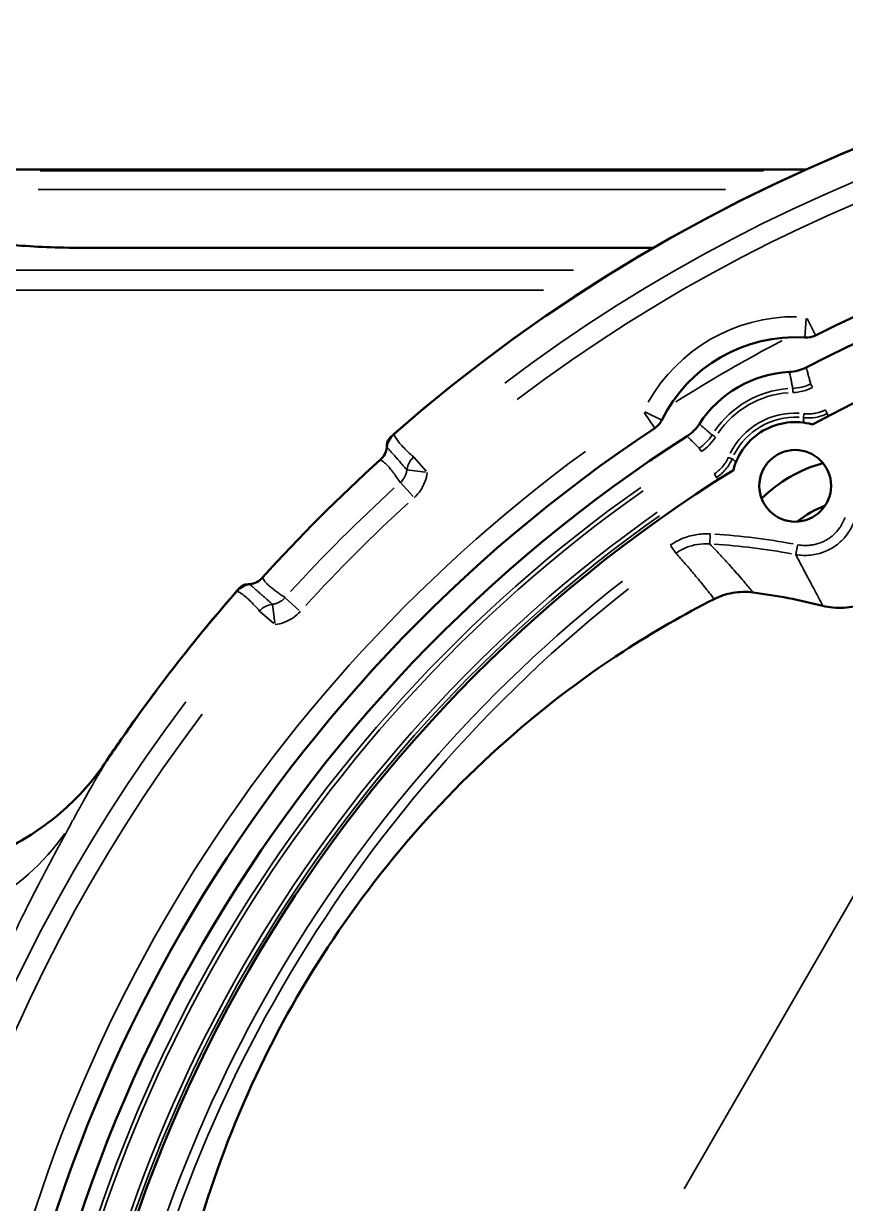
# Model space of a CAD drawing. Header units: millimetres. Extents: x 40 to 2195, y 40 to 1687.
# Drawn here: x 1046.2 to 1086.3, y 1410.8 to 1468.3 of the extents above; entities that cross this region are included whole.
import ezdxf

# ---------------------------------------------------------------- set-up
doc = ezdxf.new("R2010")
doc.units = ezdxf.units.MM
doc.header["$LTSCALE"] = 8
doc.layers.add('Visible (ISO)', color=7, linetype='Continuous', lineweight=50)
doc.layers.add('Visible Narrow (ISO)', color=7, linetype='Continuous', lineweight=35)

msp = doc.modelspace()

# ---------------------------------------------------------------- linework, layer by layer
at = {"layer": 'Visible (ISO)'}
for p, q in [((1026.38, 1461.2), (1084.389, 1461.2)), ((1049.394, 1457.381), (1049.394, 1457.381)), ((1076.946, 1457.381), (1049.394, 1457.381))]:
    msp.add_line(p, q, dxfattribs=at)
msp.add_circle((1083.85, 1445.778), 1.75, dxfattribs=at)
for centre, radius, start, end in [((1117.6, 1387.322), 81, 48.68033, 131.31967), ((1117.6, 1387.322), 81, 48.82798, 131.17202), ((1117.6, 1387.322), 73.5, 63.52818, 116.47182), ((1117.6, 1387.322), 72.312, 62.28763, 117.34367), ((1117.6, 1387.322), 69.709, 61.82758, 118.17242), ((1083.85, 1445.778), 7.25, 86.23965, 153.76035), ((1084.391, 1454.011), 1, 266.23965, 296.47182), ((1083.85, 1445.778), 5.562, 92.90485, 147.09515), ((1083.467, 1453.33), 2, 272.90481, 297.34371), ((1076.45, 1449.426), 1, 303.52818, 333.76035), ((1117.6, 1387.322), 73.5, 123.52818, 176.47182), ((1077.502, 1449.886), 2, 302.65629, 327.09519), ((1083.85, 1445.778), 3.109, 74.35941, 165.64059), ((1117.6, 1387.322), 72.312, 122.65633, 177.34367), ((1064.934, 1447.541), 1, 131.17251, 173.05355), ((1064.449, 1447.78), 0.5, 131.29405, 179.9181), ((1062.949, 1447.783), 1, 312.11063, 353.05307), ((1117.6, 1387.322), 80.5, 132.1107, 137.8893), ((1087.1, 1440.149), 7, 105.71803, 134.28197), ((1117.6, 1387.322), 69.709, 121.82758, 178.17242), ((1087.1, 1440.149), 5, 110.93128, 129.06872), ((1077.763, 1410.112), 32.8, 89.91719, 89.91722), ((1057.381, 1439.988), 1, 96.94646, 138.82755), ((1057.142, 1440.473), 0.5, 90.08201, 138.70504), ((1057.139, 1441.973), 1, 276.94697, 317.88935), ((1117.6, 1387.322), 81, 138.68032, 146.2213), ((1117.6, 1387.322), 81, 138.82798, 146.2213), ((1077.763, 1410.322), 30.523, 75.91062, 82.3943)]:
    msp.add_arc(centre, radius, start, end, dxfattribs=at)
for points, knots in [([(1045.451, 1457.551), (1045.885, 1457.507), (1046.392, 1457.47), (1047.476, 1457.414), (1048.066, 1457.395), (1048.904, 1457.383), (1049.149, 1457.381), (1049.394, 1457.381)], [0, 0, 0, 0, 0.1795486, 0.1795486, 0.3594651, 0.3594651, 0.4328837, 0.4328837, 0.4328837, 0.4328837]), ([(1081.803, 1440.576), (1081.467, 1440.621), (1081.128, 1440.612), (1080.479, 1440.499), (1080.173, 1440.396), (1079.898, 1440.256)], [-0.2038354, -0.2038354, -0.2038354, -0.2038354, -0.1018863, -0.1018863, -0.000001, -0.000001, -0.000001, -0.000001]), ([(1052.906, 1393.505), (1052.817, 1395.151), (1052.811, 1396.864), (1053.04, 1401.111), (1053.377, 1403.684), (1054.479, 1408.808), (1055.244, 1411.362), (1057.151, 1416.279), (1058.293, 1418.641), (1060.823, 1423.024), (1062.298, 1425.194), (1065.603, 1429.303), (1067.432, 1431.243), (1071.318, 1434.759), (1073.378, 1436.338), (1076.942, 1438.659), (1078.428, 1439.511), (1079.898, 1440.256)], [16.981252, 16.981252, 16.981252, 16.981252, 17.514776, 17.514776, 18.27382, 18.27382, 19.032863, 19.032863, 19.791907, 19.791907, 20.550951, 20.550951, 21.309995, 21.309995, 22.069038, 22.069038, 22.602563, 22.602563, 22.602563, 22.602563]), ([(1087.177, 1440.016), (1086.887, 1439.915), (1086.566, 1439.849), (1086.053, 1439.82), (1085.873, 1439.823), (1085.524, 1439.857), (1085.358, 1439.885), (1085.193, 1439.927)], [0.000001, 0.000001, 0.000001, 0.000001, 0.1064283, 0.1064283, 0.1618498, 0.1618498, 0.2128508, 0.2128508, 0.2128508, 0.2128508]), ([(1050.274, 1432.357), (1049.716, 1431.524), (1049.06, 1430.761), (1047.553, 1429.382), (1046.7, 1428.777), (1044.884, 1427.803), (1043.928, 1427.433), (1041.973, 1426.944), (1040.983, 1426.821), (1039.989, 1426.822)], [-1.217052, -1.217052, -1.217052, -1.217052, -0.916417, -0.916417, -0.604442, -0.604442, -0.298215, -0.298215, -0.000012, -0.000012, -0.000012, -0.000012])]:
    msp.add_open_spline(points, degree=3, knots=knots, dxfattribs=at)
for points in [[(1063.943, 1447.669), (1063.947, 1447.706), (1063.949, 1447.744), (1063.949, 1447.781)], [(1057.141, 1440.973), (1057.178, 1440.973), (1057.216, 1440.975), (1057.253, 1440.979)]]:
    msp.add_open_spline(points, degree=3, dxfattribs=at)
at = {"layer": 'Visible Narrow (ISO)'}
for p, q in [((1029.281, 1461.2), (1081.489, 1461.2)), ((1047.04, 1461.142), (1082.3, 1461.142)), ((1046.942, 1460.229), (1080.447, 1460.229)), ((1049.394, 1457.375), (1049.394, 1457.381)), ((1075.558, 1457.375), (1050.771, 1457.375)), ((1073.047, 1456.301), (1035.378, 1456.301)), ((1071.581, 1455.327), (1035.301, 1455.327)), ((1084.326, 1453.016), (1084.386, 1453.932)), ((1084.835, 1453.118), (1084.426, 1453.94)), ((1084.686, 1450.592), (1084.602, 1450.755)), ((1083.734, 1450.346), (1083.729, 1450.53)), ((1076.493, 1449.361), (1077.001, 1448.595)), ((1077.344, 1448.985), (1076.521, 1449.391)), ((1084.275, 1449.283), (1084.253, 1449.101)), ((1085.33, 1449.474), (1085.415, 1449.311)), ((1079.952, 1448.163), (1079.796, 1448.259)), ((1065.86, 1446.49), (1065.256, 1447.181)), ((1079.263, 1447.461), (1079.165, 1447.616)), ((1080.602, 1447.162), (1080.771, 1447.091)), ((1065.834, 1446.441), (1064.924, 1446.556)), ((1079.91, 1446.344), (1080.008, 1446.189)), ((1065.217, 1445.255), (1064.601, 1445.936)), ((1079.685, 1442.955), (1079.711, 1443.399)), ((1078.031, 1442.499), (1077.779, 1442.851)), ((1083.877, 1442.435), (1083.96, 1442.872)), ((1059.666, 1439.705), (1058.986, 1440.32)), ((1058.48, 1439.087), (1058.366, 1439.998)), ((1058.432, 1439.061), (1057.741, 1439.666)), ((1078.439, 1411.492), (1090.414, 1432.234))]:
    msp.add_line(p, q, dxfattribs=at)
for centre, radius, start, end in [((1117.6, 1387.322), 79.522, 52.94869, 127.05131), ((1117.6, 1387.322), 78.522, 52.94869, 127.05131), ((1083.85, 1445.778), 8.25, 89.61569, 150.38431), ((1117.6, 1387.322), 74.017, 117.68277, 122.31723), ((1083.85, 1445.778), 4.753, 94.30994, 145.69006), ((1083.85, 1445.778), 4.553, 94.30994, 145.69006), ((1083.85, 1445.778), 3.546, 86.77355, 153.22645), ((1083.85, 1445.778), 3.346, 86.77355, 153.22645), ((1117.6, 1387.322), 74.5, 126.17537, 173.82463), ((1117.6, 1387.322), 71.503, 125.26458, 174.73542), ((1117.6, 1387.322), 71.303, 125.26458, 174.73542), ((1117.6, 1387.322), 79.027, 132.40754, 137.59226), ((1117.6, 1387.322), 78.027, 132.40773, 137.59227), ((1117.6, 1387.322), 70.046, 125.3053, 174.6947), ((1117.6, 1387.322), 69.846, 125.3053, 174.6947), ((1077.763, 1410.322), 33.168, 79.5914, 86.25912), ((1077.763, 1410.322), 32.681, 79.5914, 86.25912), ((1117.6, 1387.322), 68.363, 128.08059, 171.91941), ((1117.6, 1387.322), 67.888, 128.08059, 171.91941), ((1117.6, 1387.322), 79.522, 142.94869, 217.05131), ((1117.6, 1387.322), 78.522, 142.94869, 217.05131)]:
    msp.add_arc(centre, radius, start, end, dxfattribs=at)
for centre, major_axis, ratio, start_param, end_param in [((1065.911, 1446.432), (-0.651, -0.759), 0.999749, 4.605249, 5.259384), ((1058.49, 1439.011), (-0.759, -0.651), 0.999749, 4.165395, 4.819529), ((1038.447, 1435.223), (11.289, -3.215), 0.957797, 5.035639, 5.969527)]:
    msp.add_ellipse(centre, major_axis=major_axis, ratio=ratio, start_param=start_param, end_param=end_param, dxfattribs=at)
for points in [[(1049.394, 1457.375), (1049.027, 1457.375), (1048.302, 1457.382), (1047.224, 1457.416), (1046.212, 1457.473), (1045.626, 1457.522), (1045.351, 1457.55)], [(1079.164, 1447.616), (1079.292, 1447.698), (1079.529, 1447.89), (1079.716, 1448.13), (1079.795, 1448.259)], [(1080.588, 1447.169), (1080.514, 1446.995), (1080.321, 1446.689), (1080.055, 1446.455), (1079.901, 1446.357)], [(1080.772, 1447.09), (1080.692, 1446.902), (1080.475, 1446.555), (1080.173, 1446.294), (1080.009, 1446.189)], [(1077.76, 1442.877), (1077.943, 1443.007), (1078.33, 1443.224), (1079.001, 1443.42), (1079.47, 1443.447), (1079.713, 1443.433)], [(1048.555, 1429.319), (1048.479, 1429.179), (1048.314, 1428.873), (1048.02, 1428.331), (1047.684, 1427.705), (1047.305, 1426.991), (1046.887, 1426.187), (1046.429, 1425.287), (1045.933, 1424.286), (1045.407, 1423.188), (1044.863, 1422.013), (1044.495, 1421.183), (1044.31, 1420.757)]]:
    msp.add_open_spline(points, degree=3, dxfattribs=at)
for points, knots in [([(1083.729, 1450.53), (1083.718, 1450.592), (1083.706, 1450.654), (1083.693, 1450.718), (1083.681, 1450.781), (1083.668, 1450.845), (1083.655, 1450.911), (1083.642, 1450.977), (1083.628, 1451.045), (1083.614, 1451.115), (1083.599, 1451.185), (1083.584, 1451.258), (1083.568, 1451.333)], [0.0000002, 0.0000002, 0.0000002, 0.0000002, 0.25, 0.25, 0.25, 0.5, 0.5, 0.5, 0.75, 0.75, 0.75, 1, 1, 1, 1]), ([(1084.601, 1450.755), (1084.585, 1450.817), (1084.569, 1450.879), (1084.552, 1450.942), (1084.535, 1451.005), (1084.518, 1451.069), (1084.5, 1451.134), (1084.482, 1451.2), (1084.464, 1451.267), (1084.445, 1451.337), (1084.426, 1451.407), (1084.406, 1451.479), (1084.385, 1451.554)], [0, 0, 0, 0, 0.25, 0.25, 0.25, 0.5, 0.5, 0.5, 0.75, 0.75, 0.75, 1, 1, 1, 1]), ([(1083.729, 1450.53), (1083.881, 1450.534), (1084.183, 1450.577), (1084.467, 1450.686), (1084.601, 1450.755)], [0, 0, 0, 0, 0.5, 1, 1, 1, 1]), ([(1083.734, 1450.33), (1083.904, 1450.335), (1084.233, 1450.382), (1084.543, 1450.5), (1084.694, 1450.578)], [0, 0, 0, 0, 0.5, 1, 1, 1, 1]), ([(1085.323, 1449.488), (1085.279, 1449.465), (1085.234, 1449.444), (1085.169, 1449.417), (1085.15, 1449.409), (1085.084, 1449.384), (1085.038, 1449.369), (1084.945, 1449.342), (1084.898, 1449.33), (1084.835, 1449.318), (1084.82, 1449.315), (1084.758, 1449.304), (1084.709, 1449.297), (1084.613, 1449.288), (1084.565, 1449.286), (1084.47, 1449.285), (1084.423, 1449.286), (1084.344, 1449.291), (1084.31, 1449.294), (1084.277, 1449.298)], [0.0000001, 0.0000001, 0.0000001, 0.0000001, 0.1309155, 0.1309155, 0.188513, 0.188513, 0.3211235, 0.3211235, 0.4572995, 0.4572995, 0.5, 0.5, 0.6373924, 0.6373924, 0.7747848, 0.7747848, 0.9066061, 0.9066061, 1, 1, 1, 1]), ([(1085.415, 1449.31), (1085.232, 1449.215), (1084.842, 1449.085), (1084.445, 1449.077), (1084.253, 1449.1)], [0, 0, 0, 0, 0.5, 1, 1, 1, 1]), ([(1084.253, 1449.1), (1084.253, 1449.096), (1084.253, 1449.093), (1084.254, 1449.089), (1084.256, 1449.057), (1084.258, 1449.023), (1084.26, 1448.989), (1084.261, 1448.983), (1084.261, 1448.976), (1084.262, 1448.969), (1084.264, 1448.938), (1084.266, 1448.906), (1084.267, 1448.873), (1084.268, 1448.869), (1084.268, 1448.864), (1084.268, 1448.86)], [0, 0, 0, 0, 0.0323755, 0.0323755, 0.0323755, 0.3333333, 0.3333333, 0.3333333, 0.3943759, 0.3943759, 0.3943759, 0.6666667, 0.6666667, 0.6666667, 0.7039525, 0.7039525, 0.7039525, 0.7039525]), ([(1085.415, 1449.31), (1085.422, 1449.274), (1085.429, 1449.237), (1085.436, 1449.199), (1085.438, 1449.189), (1085.44, 1449.18), (1085.442, 1449.17)], [0, 0, 0, 0, 0.3333333, 0.3333333, 0.3333333, 0.4156214, 0.4156214, 0.4156214, 0.4156214]), ([(1079.181, 1448.8), (1079.22, 1448.764), (1079.261, 1448.728), (1079.302, 1448.691), (1079.309, 1448.685), (1079.316, 1448.679), (1079.322, 1448.673), (1079.371, 1448.63), (1079.42, 1448.587), (1079.47, 1448.542), (1079.483, 1448.531), (1079.497, 1448.519), (1079.51, 1448.507), (1079.548, 1448.474), (1079.586, 1448.44), (1079.626, 1448.405), (1079.662, 1448.374), (1079.699, 1448.342), (1079.738, 1448.309), (1079.757, 1448.292), (1079.776, 1448.276), (1079.795, 1448.259)], [0, 0, 0, 0, 0.215165, 0.215165, 0.215165, 0.25, 0.25, 0.25, 0.5, 0.5, 0.5, 0.56583, 0.56583, 0.56583, 0.75, 0.75, 0.75, 0.916936, 0.916936, 0.916936, 1, 1, 1, 1]), ([(1065.253, 1447.184), (1065.153, 1447.27), (1065.057, 1447.355), (1064.968, 1447.438), (1064.879, 1447.521), (1064.796, 1447.603), (1064.72, 1447.684), (1064.644, 1447.764), (1064.577, 1447.842), (1064.519, 1447.915), (1064.461, 1447.988), (1064.413, 1448.055), (1064.373, 1448.118), (1064.334, 1448.181), (1064.302, 1448.239), (1064.276, 1448.293)], [0, 0, 0, 0, 0.2, 0.2, 0.2, 0.4, 0.4, 0.4, 0.6, 0.6, 0.6, 0.8, 0.8, 0.8, 1, 1, 1, 1]), ([(1078.581, 1448.203), (1078.625, 1448.158), (1078.67, 1448.112), (1078.716, 1448.066), (1078.762, 1448.02), (1078.808, 1447.973), (1078.856, 1447.924), (1078.904, 1447.876), (1078.953, 1447.827), (1079.004, 1447.776), (1079.055, 1447.724), (1079.109, 1447.671), (1079.164, 1447.616)], [0, 0, 0, 0, 0.25, 0.25, 0.25, 0.5, 0.5, 0.5, 0.75, 0.75, 0.75, 1, 1, 1, 1]), ([(1079.272, 1447.448), (1079.415, 1447.539), (1079.673, 1447.75), (1079.878, 1448.011), (1079.966, 1448.155)], [0, 0, 0, 0, 0.5, 1, 1, 1, 1]), ([(1064.919, 1446.557), (1064.853, 1446.632), (1064.789, 1446.705), (1064.7, 1446.808), (1064.672, 1446.84), (1064.63, 1446.889), (1064.615, 1446.906), (1064.54, 1446.993), (1064.482, 1447.06), (1064.419, 1447.132), (1064.411, 1447.141), (1064.376, 1447.181), (1064.349, 1447.211), (1064.298, 1447.269), (1064.272, 1447.298), (1064.232, 1447.343), (1064.216, 1447.361), (1064.171, 1447.411), (1064.143, 1447.441), (1064.114, 1447.473), (1064.111, 1447.477), (1064.086, 1447.504), (1064.067, 1447.525), (1064.017, 1447.578), (1063.99, 1447.608), (1063.965, 1447.635), (1063.964, 1447.637), (1063.955, 1447.647), (1063.948, 1447.654), (1063.942, 1447.662)], [0, 0, 0, 0, 0.1364104, 0.1364104, 0.2, 0.2, 0.2343652, 0.2343652, 0.3787529, 0.3787529, 0.4, 0.4, 0.4733893, 0.4733893, 0.5485459, 0.5485459, 0.6, 0.6, 0.700975, 0.700975, 0.7152153, 0.7152153, 0.8, 0.8, 0.943973, 0.943973, 0.9542839, 0.9542839, 1, 1, 1, 1]), ([(1063.62, 1447.041), (1063.649, 1447.031), (1063.683, 1447.014), (1063.72, 1446.991), (1063.725, 1446.988), (1063.731, 1446.984), (1063.737, 1446.98), (1063.768, 1446.959), (1063.801, 1446.933), (1063.835, 1446.904), (1063.847, 1446.893), (1063.86, 1446.882), (1063.873, 1446.87), (1063.901, 1446.844), (1063.929, 1446.816), (1063.958, 1446.785), (1063.977, 1446.765), (1063.997, 1446.743), (1064.017, 1446.72), (1064.039, 1446.695), (1064.062, 1446.669), (1064.084, 1446.642), (1064.111, 1446.609), (1064.137, 1446.576), (1064.164, 1446.542), (1064.18, 1446.521), (1064.196, 1446.501), (1064.212, 1446.48), (1064.245, 1446.436), (1064.278, 1446.39), (1064.312, 1446.344), (1064.321, 1446.331), (1064.33, 1446.319), (1064.34, 1446.306), (1064.38, 1446.25), (1064.42, 1446.193), (1064.461, 1446.135), (1064.463, 1446.132), (1064.466, 1446.128), (1064.468, 1446.125), (1064.512, 1446.063), (1064.555, 1446.002), (1064.598, 1445.94)], [0, 0, 0, 0, 0.125, 0.125, 0.125, 0.144593, 0.144593, 0.144593, 0.25, 0.25, 0.25, 0.289217, 0.289217, 0.289217, 0.375, 0.375, 0.375, 0.433824, 0.433824, 0.433824, 0.5, 0.5, 0.5, 0.578431, 0.578431, 0.578431, 0.625, 0.625, 0.625, 0.723028, 0.723028, 0.723028, 0.75, 0.75, 0.75, 0.867651, 0.867651, 0.867651, 0.875, 0.875, 0.875, 1, 1, 1, 1]), ([(1080.972, 1446.957), (1080.941, 1446.977), (1080.909, 1446.998), (1080.876, 1447.02), (1080.843, 1447.043), (1080.808, 1447.066), (1080.772, 1447.09)], [0.3363249, 0.3363249, 0.3363249, 0.3363249, 0.6666667, 0.6666667, 0.6666667, 1, 1, 1, 1]), ([(1064.919, 1446.557), (1064.912, 1446.499), (1064.9, 1446.442), (1064.882, 1446.383), (1064.88, 1446.379), (1064.874, 1446.359), (1064.868, 1446.343), (1064.846, 1446.283), (1064.826, 1446.241), (1064.788, 1446.172), (1064.772, 1446.145), (1064.751, 1446.114), (1064.748, 1446.11), (1064.722, 1446.072), (1064.696, 1446.04), (1064.646, 1445.985), (1064.623, 1445.962), (1064.598, 1445.94)], [0, 0, 0, 0, 0.244199, 0.244199, 0.262565, 0.262565, 0.333333, 0.333333, 0.531303, 0.531303, 0.666667, 0.666667, 0.687215, 0.687215, 0.861099, 0.861099, 1, 1, 1, 1]), ([(1065.911, 1446.432), (1065.891, 1446.273), (1065.816, 1445.969), (1065.594, 1445.543), (1065.388, 1445.306), (1065.268, 1445.198)], [0.0000001, 0.0000001, 0.0000001, 0.0000001, 0.3333333, 0.6666667, 1, 1, 1, 1]), ([(1080.117, 1446.096), (1080.113, 1446.099), (1080.11, 1446.102), (1080.106, 1446.105), (1080.075, 1446.132), (1080.042, 1446.16), (1080.009, 1446.189)], [0.6296135, 0.6296135, 0.6296135, 0.6296135, 0.6666667, 0.6666667, 0.6666667, 1, 1, 1, 1]), ([(1083.875, 1442.426), (1084.115, 1442.382), (1084.604, 1442.363), (1085.306, 1442.537), (1085.929, 1442.897), (1086.43, 1443.418), (1086.658, 1443.851), (1086.741, 1444.081)], [0, 0, 0, 0, 0.2, 0.4, 0.6, 0.8, 1, 1, 1, 1]), ([(1083.966, 1442.905), (1083.974, 1442.903), (1083.982, 1442.902), (1084.041, 1442.891), (1084.091, 1442.884), (1084.192, 1442.873), (1084.242, 1442.87), (1084.343, 1442.867), (1084.394, 1442.867), (1084.481, 1442.871), (1084.517, 1442.873), (1084.578, 1442.879), (1084.601, 1442.882), (1084.703, 1442.895), (1084.78, 1442.91), (1084.931, 1442.948), (1085.005, 1442.971), (1085.091, 1443.003), (1085.104, 1443.008), (1085.153, 1443.028), (1085.189, 1443.043), (1085.287, 1443.089), (1085.348, 1443.122), (1085.466, 1443.193), (1085.523, 1443.231), (1085.591, 1443.282), (1085.603, 1443.292), (1085.658, 1443.335), (1085.699, 1443.371), (1085.79, 1443.456), (1085.839, 1443.506), (1085.93, 1443.61), (1085.973, 1443.665), (1086.042, 1443.761), (1086.068, 1443.802), (1086.106, 1443.863), (1086.117, 1443.883), (1086.152, 1443.945), (1086.175, 1443.989), (1086.217, 1444.078), (1086.237, 1444.124), (1086.264, 1444.193), (1086.272, 1444.217), (1086.281, 1444.241)], [0, 0, 0, 0, 0.0081642, 0.0081642, 0.0588372, 0.0588372, 0.1101911, 0.1101911, 0.1619352, 0.1619352, 0.2, 0.2, 0.2245494, 0.2245494, 0.3053363, 0.3053363, 0.385302, 0.385302, 0.4, 0.4, 0.4405864, 0.4405864, 0.5122512, 0.5122512, 0.5839203, 0.5839203, 0.6, 0.6, 0.656646, 0.656646, 0.728323, 0.728323, 0.8, 0.8, 0.8504744, 0.8504744, 0.8739685, 0.8739685, 0.9246825, 0.9246825, 0.9747805, 0.9747805, 1, 1, 1, 1]), ([(1078.038, 1442.49), (1078.19, 1442.599), (1078.521, 1442.783), (1079.082, 1442.941), (1079.482, 1442.96), (1079.684, 1442.946)], [0.0000003, 0.0000003, 0.0000003, 0.0000003, 0.3333333, 0.6666667, 1, 1, 1, 1]), ([(1079.684, 1442.946), (1079.786, 1442.841), (1079.889, 1442.733), (1079.992, 1442.624), (1080.061, 1442.551), (1080.13, 1442.477), (1080.2, 1442.402), (1080.362, 1442.228), (1080.525, 1442.05), (1080.691, 1441.865), (1080.703, 1441.852), (1080.714, 1441.839), (1080.726, 1441.826), (1080.904, 1441.628), (1081.084, 1441.422), (1081.264, 1441.214), (1081.315, 1441.155), (1081.365, 1441.097), (1081.415, 1441.038), (1081.544, 1440.886), (1081.673, 1440.732), (1081.803, 1440.576)], [0, 0, 0, 0, 0.1498205, 0.1498205, 0.1498205, 0.25, 0.25, 0.25, 0.4834137, 0.4834137, 0.4834137, 0.5, 0.5, 0.5, 0.75, 0.75, 0.75, 0.8199879, 0.8199879, 0.8199879, 1, 1, 1, 1]), ([(1078.038, 1442.49), (1078.188, 1442.323), (1078.34, 1442.151), (1078.493, 1441.975), (1078.646, 1441.799), (1078.8, 1441.619), (1078.955, 1441.433), (1079.11, 1441.247), (1079.268, 1441.055), (1079.425, 1440.859), (1079.582, 1440.663), (1079.74, 1440.462), (1079.898, 1440.256)], [0, 0, 0, 0, 0.25, 0.25, 0.25, 0.5, 0.5, 0.5, 0.75, 0.75, 0.75, 1, 1, 1, 1]), ([(1083.875, 1442.426), (1083.953, 1442.278), (1084.032, 1442.128), (1084.172, 1441.864), (1084.232, 1441.75), (1084.367, 1441.494), (1084.443, 1441.351), (1084.591, 1441.07), (1084.663, 1440.934), (1084.822, 1440.632), (1084.909, 1440.467), (1085.062, 1440.177), (1085.127, 1440.052), (1085.193, 1439.927)], [0, 0, 0, 0, 0.192537, 0.192537, 0.333333, 0.333333, 0.505987, 0.505987, 0.666667, 0.666667, 0.858184, 0.858184, 1, 1, 1, 1]), ([(1057.26, 1440.98), (1057.268, 1440.973), (1057.277, 1440.965), (1057.308, 1440.937), (1057.333, 1440.914), (1057.365, 1440.884), (1057.37, 1440.88), (1057.378, 1440.873), (1057.382, 1440.869), (1057.406, 1440.846), (1057.429, 1440.826), (1057.468, 1440.79), (1057.483, 1440.776), (1057.518, 1440.744), (1057.538, 1440.727), (1057.582, 1440.687), (1057.608, 1440.664), (1057.643, 1440.632), (1057.652, 1440.624), (1057.688, 1440.592), (1057.717, 1440.567), (1057.759, 1440.53), (1057.772, 1440.518), (1057.803, 1440.492), (1057.821, 1440.476), (1057.868, 1440.435), (1057.898, 1440.409), (1057.96, 1440.355), (1057.992, 1440.328), (1058.036, 1440.289), (1058.049, 1440.278), (1058.101, 1440.233), (1058.14, 1440.199), (1058.191, 1440.155), (1058.201, 1440.146), (1058.253, 1440.101), (1058.295, 1440.064), (1058.347, 1440.019), (1058.356, 1440.011), (1058.365, 1440.002)], [0, 0, 0, 0, 0.0471965, 0.0471965, 0.1651732, 0.1651732, 0.184274, 0.184274, 0.2, 0.2, 0.2849772, 0.2849772, 0.3384037, 0.3384037, 0.4, 0.4, 0.473014, 0.473014, 0.4965088, 0.4965088, 0.5686471, 0.5686471, 0.6, 0.6, 0.6408343, 0.6408343, 0.707323, 0.707323, 0.7738116, 0.7738116, 0.8, 0.8, 0.8796557, 0.8796557, 0.9003479, 0.9003479, 0.9821136, 0.9821136, 1, 1, 1, 1]), ([(1058.982, 1440.324), (1058.914, 1440.371), (1058.846, 1440.419), (1058.779, 1440.466), (1058.712, 1440.514), (1058.645, 1440.561), (1058.581, 1440.608), (1058.516, 1440.655), (1058.453, 1440.701), (1058.393, 1440.748), (1058.332, 1440.795), (1058.275, 1440.841), (1058.221, 1440.887), (1058.168, 1440.934), (1058.118, 1440.98), (1058.076, 1441.023), (1058.034, 1441.066), (1058, 1441.107), (1057.973, 1441.142), (1057.945, 1441.177), (1057.926, 1441.208), (1057.911, 1441.235), (1057.897, 1441.261), (1057.887, 1441.284), (1057.881, 1441.302)], [0, 0, 0, 0, 0.125, 0.125, 0.125, 0.25, 0.25, 0.25, 0.375, 0.375, 0.375, 0.5, 0.5, 0.5, 0.625, 0.625, 0.625, 0.75, 0.75, 0.75, 0.875, 0.875, 0.875, 1, 1, 1, 1]), ([(1056.628, 1440.646), (1056.687, 1440.618), (1056.75, 1440.583), (1056.815, 1440.541), (1056.881, 1440.499), (1056.949, 1440.449), (1057.022, 1440.391), (1057.095, 1440.333), (1057.171, 1440.265), (1057.251, 1440.19), (1057.33, 1440.114), (1057.412, 1440.03), (1057.494, 1439.943), (1057.575, 1439.855), (1057.656, 1439.764), (1057.738, 1439.669)], [0, 0, 0, 0, 0.2, 0.2, 0.2, 0.4, 0.4, 0.4, 0.6, 0.6, 0.6, 0.8, 0.8, 0.8, 1, 1, 1, 1]), ([(1058.982, 1440.324), (1058.943, 1440.281), (1058.901, 1440.242), (1058.842, 1440.195), (1058.828, 1440.185), (1058.811, 1440.173), (1058.807, 1440.171), (1058.765, 1440.142), (1058.725, 1440.119), (1058.654, 1440.084), (1058.625, 1440.071), (1058.578, 1440.053), (1058.562, 1440.048), (1058.49, 1440.025), (1058.434, 1440.012), (1058.373, 1440.003), (1058.369, 1440.003), (1058.365, 1440.002)], [0, 0, 0, 0, 0.243479, 0.243479, 0.316417, 0.316417, 0.333333, 0.333333, 0.531168, 0.531168, 0.666667, 0.666667, 0.741004, 0.741004, 0.983585, 0.983585, 1, 1, 1, 1]), ([(1059.724, 1439.653), (1059.616, 1439.534), (1059.379, 1439.328), (1058.954, 1439.107), (1058.65, 1439.031), (1058.49, 1439.011)], [0, 0, 0, 0, 0.3333333, 0.6666667, 0.9999999, 0.9999999, 0.9999999, 0.9999999]), ([(1050.274, 1432.357), (1050.201, 1432.233), (1050.125, 1432.104), (1049.993, 1431.878), (1049.937, 1431.782), (1049.855, 1431.641), (1049.831, 1431.6), (1049.722, 1431.412), (1049.633, 1431.258), (1049.48, 1430.991), (1049.418, 1430.881), (1049.32, 1430.708), (1049.286, 1430.647), (1049.167, 1430.434), (1049.078, 1430.274), (1048.964, 1430.069), (1048.944, 1430.033), (1048.85, 1429.862), (1048.773, 1429.722), (1048.648, 1429.491), (1048.602, 1429.406), (1048.555, 1429.319)], [0, 0, 0, 0, 0.1666667, 0.1666667, 0.2845582, 0.2845582, 0.3333333, 0.3333333, 0.5, 0.5, 0.6097179, 0.6097179, 0.6666667, 0.6666667, 0.8044739, 0.8044739, 0.8333333, 0.8333333, 0.9401716, 0.9401716, 1, 1, 1, 1])]:
    msp.add_open_spline(points, degree=3, knots=knots, dxfattribs=at)

doc.saveas('drawing.dxf')
